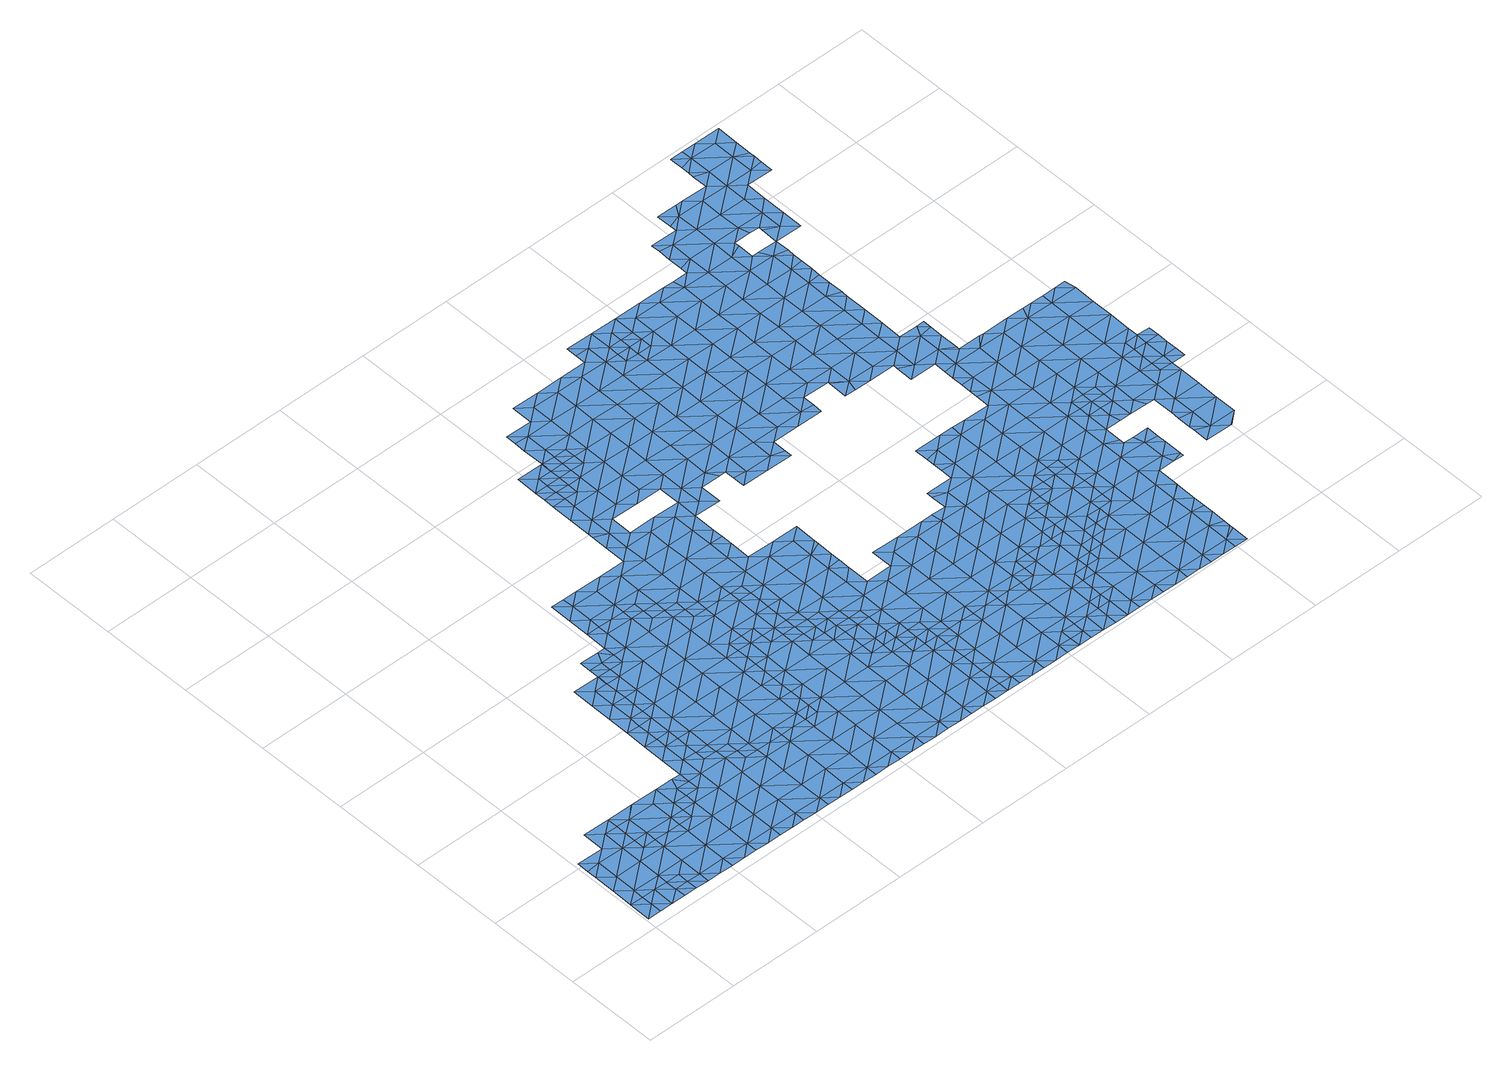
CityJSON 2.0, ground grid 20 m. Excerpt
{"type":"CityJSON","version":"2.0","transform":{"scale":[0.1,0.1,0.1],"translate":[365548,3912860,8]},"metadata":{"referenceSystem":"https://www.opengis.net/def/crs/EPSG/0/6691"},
"CityObjects":{
"waterbody1":{"type":"WaterBody","attributes":{"name":"9","class":"1140","function":"1","WaterBodyRiverFloodingRiskAttribute.description":"5","WaterBodyRiverFloodingRiskAttribute.rankOrg":"2","WaterBodyRiverFloodingRiskAttribute.adminType":"2","WaterBodyRiverFloodingRiskAttribute.scale":"L1"},"geometry":[{"type":"MultiSurface","lod":"1","boundaries":[[[0,1,2]],[[3,4,2]],[[5,4,6]],[[7,5,6]],[[7,6,8]],[[9,2,4]],[[4,3,6]],[[10,1,0]],[[1,3,2]],[[9,11,2]],[[11,0,2]],[[3,12,6]],[[12,8,6]]]}]},
"waterbody2":{"type":"WaterBody","attributes":{"name":"9","class":"1140","function":"1","WaterBodyRiverFloodingRiskAttribute.description":"5","WaterBodyRiverFloodingRiskAttribute.rankOrg":"2","WaterBodyRiverFloodingRiskAttribute.adminType":"2","WaterBodyRiverFloodingRiskAttribute.scale":"L1"},"geometry":[{"type":"MultiSurface","lod":"1","boundaries":[[[13,14,15]],[[15,14,16]],[[17,16,14]],[[15,18,13]],[[19,18,15]],[[20,18,19]],[[21,18,20]],[[22,21,20]],[[23,21,22]],[[24,23,22]],[[25,22,26]],[[26,20,27]],[[20,28,27]],[[29,28,20]],[[25,30,22]],[[24,22,30]],[[22,20,26]],[[13,18,21]],[[31,13,21]],[[32,21,23]],[[14,33,17]],[[16,17,34]],[[29,20,19]],[[35,33,14]],[[32,36,21]],[[21,36,31]],[[35,14,13]]]}]},
"waterbody3":{"type":"WaterBody","attributes":{"name":"9","class":"1140","function":"1","WaterBodyRiverFloodingRiskAttribute.description":"5","WaterBodyRiverFloodingRiskAttribute.rankOrg":"1","WaterBodyRiverFloodingRiskAttribute.adminType":"2","WaterBodyRiverFloodingRiskAttribute.scale":"L1"},"geometry":[{"type":"MultiSurface","lod":"1","boundaries":[[[37,38,39]],[[40,41,42]],[[43,44,45]],[[45,46,43]],[[38,47,46]],[[38,37,47]],[[48,42,41]],[[40,44,41]],[[47,37,49]],[[50,51,41]],[[41,43,50]],[[41,44,43]],[[52,50,43]],[[49,52,47]],[[43,47,52]],[[43,46,47]],[[41,51,48]]]}]},
"waterbody4":{"type":"WaterBody","attributes":{"name":"9","class":"1140","function":"1","WaterBodyRiverFloodingRiskAttribute.description":"5","WaterBodyRiverFloodingRiskAttribute.rankOrg":"1","WaterBodyRiverFloodingRiskAttribute.adminType":"2","WaterBodyRiverFloodingRiskAttribute.scale":"L1"},"geometry":[{"type":"MultiSurface","lod":"1","boundaries":[[[36,53,54]],[[32,23,55]],[[56,23,24]],[[30,57,58]],[[59,58,60]],[[59,60,3]],[[12,3,60]],[[59,3,1]],[[1,10,59]],[[61,56,62]],[[61,63,64]],[[65,66,63]],[[67,68,69]],[[67,69,70]],[[70,69,71]],[[71,10,0]],[[8,12,60]],[[10,62,59]],[[62,56,59]],[[56,58,59]],[[56,30,58]],[[24,30,56]],[[55,36,32]],[[55,53,36]],[[61,53,55]],[[61,64,53]],[[64,72,53]],[[64,73,72]],[[64,63,73]],[[73,63,74]],[[75,76,77]],[[66,74,63]],[[78,79,80]],[[81,80,79]],[[82,83,84]],[[85,84,83]],[[86,85,83]],[[87,80,85]],[[87,88,80]],[[88,87,89]],[[90,91,92]],[[93,92,91]],[[94,95,92]],[[79,92,95]],[[92,79,78]],[[80,81,84]],[[84,81,96]],[[96,81,97]],[[96,97,98]],[[98,97,99]],[[98,99,100]],[[101,102,103]],[[101,103,104]],[[74,66,105]],[[106,107,108]],[[107,109,108]],[[107,110,109]],[[111,112,113]],[[111,114,112]],[[115,116,117]],[[116,118,117]],[[116,119,118]],[[104,103,120]],[[121,122,120]],[[103,121,120]],[[121,103,123]],[[121,123,75]],[[75,123,76]],[[124,125,118]],[[125,126,118]],[[127,126,125]],[[128,126,127]],[[122,126,128]],[[129,126,122]],[[129,117,126]],[[130,117,129]],[[130,112,117]],[[109,112,130]],[[109,130,77]],[[130,75,77]],[[131,0,11]],[[0,131,71]],[[132,133,134]],[[135,136,137]],[[134,137,138]],[[139,138,140]],[[141,142,143]],[[144,145,143]],[[131,70,71]],[[63,68,65]],[[68,63,69]],[[61,69,63]],[[71,69,61]],[[62,71,61]],[[71,62,10]],[[146,147,148]],[[149,150,97]],[[151,152,153]],[[153,154,155]],[[154,156,82]],[[157,148,147]],[[82,156,158]],[[83,159,160]],[[83,161,86]],[[93,162,92]],[[94,92,162]],[[95,163,79]],[[164,165,166]],[[167,168,169]],[[170,167,169]],[[170,76,167]],[[72,170,169]],[[169,171,72]],[[166,165,172]],[[17,33,172]],[[35,13,54]],[[54,13,31]],[[31,36,54]],[[90,92,78]],[[88,78,80]],[[79,173,81]],[[80,84,85]],[[82,84,96]],[[81,149,97]],[[96,98,174]],[[150,99,97]],[[100,104,98]],[[98,104,120]],[[123,103,102]],[[129,121,75]],[[76,123,167]],[[77,76,170]],[[175,77,170]],[[170,73,175]],[[175,109,77]],[[130,129,75]],[[129,122,121]],[[122,128,120]],[[128,127,176]],[[140,127,125]],[[177,125,124]],[[119,124,118]],[[126,117,118]],[[114,115,117]],[[114,117,112]],[[113,112,109]],[[110,113,109]],[[109,175,108]],[[175,74,108]],[[74,178,108]],[[178,106,108]],[[105,178,74]],[[73,74,175]],[[72,73,170]],[[53,72,171]],[[55,56,61]],[[55,23,56]],[[83,82,159]],[[158,159,82]],[[157,156,148]],[[154,148,156]],[[153,148,154]],[[152,148,153]],[[152,146,148]],[[179,180,151]],[[180,152,151]],[[181,179,151]],[[181,151,145]],[[151,143,145]],[[151,141,143]],[[151,153,141]],[[153,182,141]],[[153,155,182]],[[155,128,182]],[[155,183,128]],[[155,174,183]],[[155,154,174]],[[174,154,82]],[[174,82,96]],[[174,98,183]],[[98,120,183]],[[120,128,183]],[[128,176,182]],[[182,176,141]],[[141,176,142]],[[142,176,140]],[[176,127,140]],[[138,142,140]],[[137,142,138]],[[143,142,137]],[[136,143,137]],[[143,136,144]],[[184,185,134]],[[185,137,134]],[[135,137,185]],[[133,184,134]],[[186,187,138]],[[134,138,187]],[[139,186,138]],[[140,188,189]],[[140,125,188]],[[177,188,125]],[[189,139,140]],[[134,187,132]],[[190,28,191]],[[27,28,190]],[[25,26,57]],[[57,26,190]],[[190,192,57]],[[57,192,193]],[[192,194,193]],[[195,193,194]],[[193,195,196]],[[193,196,197]],[[198,197,196]],[[198,60,197]],[[8,60,198]],[[58,197,60]],[[57,197,58]],[[57,193,197]],[[30,25,57]],[[26,27,190]],[[191,192,190]],[[54,33,35]],[[54,171,33]],[[53,171,54]],[[33,171,172]],[[171,166,172]],[[169,166,171]],[[168,166,169]],[[199,166,168]],[[199,164,166]],[[199,200,164]],[[167,201,202]],[[167,123,201]],[[203,201,123]],[[123,102,203]],[[202,168,167]],[[163,173,79]],[[204,149,81]],[[204,81,173]],[[205,206,207]],[[206,208,207]],[[208,206,209]],[[210,209,206]],[[17,172,34]],[[34,172,208]],[[165,208,172]],[[165,211,208]],[[212,210,206]],[[213,212,206]],[[209,34,208]],[[211,207,208]],[[205,213,206]],[[160,161,83]]]}]},
"waterbody5":{"type":"WaterBody","attributes":{"name":"9","class":"1140","function":"1","WaterBodyRiverFloodingRiskAttribute.description":"5","WaterBodyRiverFloodingRiskAttribute.rankOrg":"1","WaterBodyRiverFloodingRiskAttribute.adminType":"2","WaterBodyRiverFloodingRiskAttribute.scale":"L1"},"geometry":[{"type":"MultiSurface","lod":"1","boundaries":[[[39,214,215]],[[214,216,217]],[[216,218,217]],[[219,220,218]],[[217,220,221]],[[221,215,217]],[[214,217,215]],[[218,220,217]]]}]},
"waterbody6":{"type":"WaterBody","attributes":{"name":"9","class":"1140","function":"1","WaterBodyRiverFloodingRiskAttribute.description":"5","WaterBodyRiverFloodingRiskAttribute.rankOrg":"1","WaterBodyRiverFloodingRiskAttribute.adminType":"2","WaterBodyRiverFloodingRiskAttribute.scale":"L1"},"geometry":[{"type":"MultiSurface","lod":"1","boundaries":[[[222,223,224]],[[225,222,224]],[[226,227,223]],[[222,226,223]],[[225,228,222]],[[229,227,226]],[[228,230,222]],[[222,230,226]],[[229,226,231]],[[232,230,228]],[[231,226,233]],[[226,230,233]],[[232,234,230]],[[233,235,231]],[[236,237,238]],[[238,239,234]],[[230,240,233]],[[238,237,239]],[[230,234,241]],[[234,239,241]],[[237,242,239]],[[230,241,240]],[[235,233,240]],[[243,244,245]],[[239,246,241]],[[245,247,242]],[[248,235,240]],[[245,244,247]],[[239,242,246]],[[241,249,240]],[[242,247,246]],[[244,250,247]],[[241,246,249]],[[249,251,240]],[[240,251,248]],[[247,250,252]],[[251,253,248]],[[246,247,254]],[[255,248,253]],[[250,256,252]],[[254,247,252]],[[257,89,258]],[[249,246,259]],[[260,261,262]],[[263,257,264]],[[260,255,261]],[[256,265,252]],[[255,253,261]],[[257,258,264]],[[259,246,254]],[[266,267,262]],[[268,263,264]],[[269,263,268]],[[251,249,270]],[[266,262,261]],[[271,269,268]],[[258,272,264]],[[270,249,259]],[[261,253,273]],[[266,274,267]],[[275,252,265]],[[276,271,277]],[[253,251,278]],[[279,280,161]],[[271,268,277]],[[265,276,277]],[[273,281,261]],[[282,267,274]],[[254,252,275]],[[272,283,264]],[[278,251,270]],[[284,268,264]],[[285,272,280]],[[266,261,281]],[[273,253,278]],[[275,265,277]],[[286,282,274]],[[280,279,285]],[[259,254,287]],[[285,283,272]],[[268,284,277]],[[287,254,275]],[[288,270,259]],[[266,289,274]],[[274,290,286]],[[279,291,285]],[[264,283,284]],[[292,259,287]],[[266,281,293]],[[294,295,296]],[[297,278,270]],[[294,147,295]],[[289,290,274]],[[298,287,275]],[[295,147,299]],[[273,278,300]],[[301,302,277]],[[288,259,292]],[[285,303,283]],[[301,277,284]],[[304,305,291]],[[266,293,289]],[[304,296,305]],[[275,277,302]],[[281,306,293]],[[296,295,305]],[[299,307,295]],[[285,291,303]],[[297,270,288]],[[308,287,298]],[[292,287,308]],[[298,275,302]],[[303,309,283]],[[283,310,284]],[[289,311,290]],[[300,278,297]],[[311,312,313]],[[314,315,179]],[[291,305,303]],[[313,290,311]],[[307,316,295]],[[292,317,288]],[[318,292,308]],[[319,307,315]],[[317,292,318]],[[302,320,298]],[[321,312,311]],[[305,295,316]],[[315,314,319]],[[310,283,309]],[[288,322,297]],[[319,316,307]],[[323,303,305]],[[293,306,324]],[[316,325,305]],[[301,284,326]],[[288,317,322]],[[327,328,329]],[[289,293,330]],[[300,297,331]],[[314,332,319]],[[325,323,305]],[[322,331,297]],[[302,301,326]],[[309,303,333]],[[330,293,324]],[[284,310,326]],[[327,334,328]],[[321,311,335]],[[336,310,309]],[[311,289,337]],[[338,339,340]],[[338,329,339]],[[324,306,341]],[[329,328,339]],[[337,289,330]],[[333,303,323]],[[342,319,332]],[[334,343,328]],[[309,333,336]],[[320,302,344]],[[302,326,344]],[[336,345,310]],[[335,311,337]],[[346,325,316]],[[310,347,326]],[[345,347,310]],[[331,322,348]],[[349,348,322]],[[350,341,331]],[[316,319,346]],[[351,340,339]],[[343,352,328]],[[324,353,330]],[[342,332,354]],[[353,324,341]],[[350,331,348]],[[355,356,343]],[[326,357,344]],[[356,335,337]],[[355,335,356]],[[358,333,323]],[[359,357,326]],[[360,320,344]],[[359,326,347]],[[319,342,346]],[[339,328,352]],[[325,361,323]],[[356,352,343]],[[353,362,330]],[[363,351,339]],[[330,364,337]],[[357,360,344]],[[353,341,350]],[[354,365,342]],[[325,346,366]],[[350,348,367]],[[348,349,367]],[[363,339,352]],[[337,368,356]],[[369,346,342]],[[323,361,358]],[[325,366,361]],[[364,330,362]],[[364,368,337]],[[369,342,365]],[[350,370,353]],[[351,371,372]],[[373,374,375]],[[374,376,377]],[[346,378,366]],[[379,369,365]],[[370,362,353]],[[351,363,371]],[[350,367,380]],[[377,375,374]],[[381,363,352]],[[382,358,383]],[[384,380,367]],[[358,361,383]],[[352,356,385]],[[378,346,369]],[[386,376,374]],[[350,380,370]],[[356,368,385]],[[373,387,374]],[[370,388,362]],[[362,389,364]],[[379,390,369]],[[363,391,371]],[[392,382,383]],[[372,371,393]],[[394,383,361]],[[388,389,362]],[[381,352,385]],[[374,395,386]],[[381,391,363]],[[366,378,396]],[[384,397,380]],[[361,366,398]],[[387,395,374]],[[364,399,368]],[[390,400,369]],[[366,396,398]],[[401,402,403]],[[389,399,364]],[[397,404,380]],[[399,385,368]],[[394,392,383]],[[369,405,378]],[[402,401,397]],[[393,371,391]],[[400,405,369]],[[394,361,398]],[[406,401,403]],[[387,407,395]],[[408,400,390]],[[370,409,388]],[[385,410,381]],[[387,411,407]],[[370,380,409]],[[399,410,385]],[[397,401,404]],[[412,398,396]],[[409,380,404]],[[413,395,407]],[[414,389,388]],[[396,378,415]],[[416,393,391]],[[417,391,381]],[[411,418,407]],[[409,414,388]],[[408,419,400]],[[378,405,415]],[[420,404,401]],[[421,394,398]],[[406,420,401]],[[419,422,400]],[[418,423,407]],[[392,394,424]],[[422,425,400]],[[414,426,389]],[[389,427,399]],[[413,407,423]],[[381,410,428]],[[405,400,425]],[[396,415,412]],[[426,427,389]],[[427,410,399]],[[381,428,417]],[[404,429,409]],[[416,391,417]],[[430,423,418]],[[421,398,412]],[[394,421,424]],[[431,420,406]],[[432,428,410]],[[405,433,415]],[[434,404,420]],[[430,418,435]],[[409,436,414]],[[427,432,410]],[[437,433,405]],[[430,438,423]],[[405,425,437]],[[417,439,416]],[[429,404,434]],[[429,436,409]],[[436,426,414]],[[440,423,438]],[[415,441,412]],[[424,421,442]],[[443,440,438]],[[435,444,430]],[[425,445,437]],[[432,446,428]],[[433,441,415]],[[420,447,434]],[[448,420,431]],[[449,450,451]],[[452,443,438]],[[451,443,452]],[[420,448,447]],[[436,453,426]],[[426,454,427]],[[445,455,437]],[[417,428,456]],[[441,457,412]],[[442,421,458]],[[449,451,452]],[[459,429,434]],[[430,460,438]],[[453,454,426]],[[447,459,434]],[[454,432,427]],[[417,456,439]],[[421,412,457]],[[428,446,456]],[[460,452,438]],[[430,444,461]],[[458,421,457]],[[462,446,432]],[[437,463,433]],[[452,464,449]],[[465,436,429]],[[444,466,461]],[[460,430,461]],[[454,462,432]],[[467,463,437]],[[437,455,467]],[[468,469,458]],[[470,439,471]],[[472,464,452]],[[446,473,456]],[[439,456,471]],[[474,470,471]],[[475,429,459]],[[436,465,453]],[[469,468,476]],[[466,477,461]],[[467,455,478]],[[458,457,468]],[[462,479,446]],[[472,452,460]],[[480,471,456]],[[459,447,481]],[[465,429,475]],[[482,480,456]],[[446,479,473]],[[441,433,483]],[[484,474,471]],[[456,473,482]],[[465,485,453]],[[477,486,461]],[[483,433,463]],[[478,487,467]],[[472,488,464]],[[480,484,471]],[[489,475,459]],[[490,487,478]],[[485,491,453]],[[492,464,488]],[[492,493,494]],[[457,441,495]],[[457,496,468]],[[476,468,497]],[[489,459,481]],[[460,461,486]],[[487,498,467]],[[467,498,463]],[[454,453,491]],[[499,473,479]],[[495,441,483]],[[495,496,457]],[[500,472,460]],[[493,492,488]],[[486,501,460]],[[491,502,454]],[[502,479,462]],[[503,465,475]],[[498,504,463]],[[477,505,486]],[[501,500,460]],[[504,506,463]],[[507,508,480]],[[480,508,484]],[[462,454,502]],[[479,509,499]],[[483,463,506]],[[472,510,488]],[[497,468,496]],[[488,511,493]],[[512,475,489]],[[505,513,486]],[[502,514,479]],[[489,481,515]],[[497,516,517]],[[503,475,512]],[[496,516,497]],[[479,514,509]],[[507,518,508]],[[519,484,508]],[[517,516,520]],[[485,465,521]],[[488,510,511]],[[522,512,489]],[[495,483,523]],[[524,496,495]],[[472,500,510]],[[483,506,523]],[[525,489,515]],[[518,519,508]],[[526,486,513]],[[521,465,503]],[[491,485,521]],[[527,528,529]],[[527,520,528]],[[528,520,516]],[[489,525,522]],[[530,518,531]],[[523,506,532]],[[521,533,491]],[[501,534,500]],[[531,509,530]],[[501,486,534]],[[535,516,496]],[[509,514,530]],[[533,536,491]],[[536,514,502]],[[495,523,524]],[[537,511,538]],[[537,539,540]],[[526,513,541]],[[530,542,518]],[[511,510,538]],[[543,512,522]],[[534,486,526]],[[518,542,519]],[[502,491,536]],[[532,544,523]],[[539,537,538]],[[545,496,524]],[[503,512,543]],[[534,546,500]],[[547,528,516]],[[500,548,510]],[[544,549,523]],[[529,528,550]],[[541,551,526]],[[549,552,523]],[[536,553,514]],[[535,496,545]],[[535,547,516]],[[510,548,538]],[[554,543,522]],[[524,523,552]],[[555,519,542]],[[556,503,543]],[[530,557,542]],[[521,503,558]],[[551,559,526]],[[530,514,557]],[[539,538,560]],[[500,546,548]],[[561,545,524]],[[558,503,556]],[[533,521,558]],[[550,528,547]],[[514,553,557]],[[557,562,542]],[[524,552,563]],[[564,559,551]],[[560,538,565]],[[566,556,543]],[[534,526,567]],[[568,535,545]],[[534,569,546]],[[538,548,565]],[[554,566,543]],[[542,562,555]],[[570,550,547]],[[536,571,553]],[[567,526,559]],[[533,558,572]],[[573,574,554]],[[536,533,571]],[[573,575,574]],[[552,576,563]],[[575,577,574]],[[524,563,561]],[[578,579,580]],[[581,547,535]],[[571,533,572]],[[578,560,565]],[[580,560,578]],[[566,554,574]],[[576,582,563]],[[568,545,561]],[[534,567,569]],[[568,581,535]],[[583,565,548]],[[559,564,584]],[[577,585,574]],[[578,586,579]],[[570,547,587]],[[548,546,588]],[[584,589,559]],[[590,556,566]],[[591,579,586]],[[559,592,567]],[[558,556,593]],[[594,591,586]],[[553,571,595]],[[557,553,596]],[[546,569,588]],[[555,562,597]],[[598,561,563]],[[572,558,593]],[[559,589,592]],[[585,599,574]],[[565,600,578]],[[596,553,595]],[[562,557,596]],[[587,547,581]],[[601,563,582]],[[602,566,574]],[[556,590,593]],[[603,594,586]],[[604,594,603]],[[567,592,605]],[[593,606,572]],[[582,604,603]],[[607,597,562]],[[583,548,588]],[[583,600,565]],[[569,567,608]],[[599,602,574]],[[567,605,608]],[[561,598,568]],[[609,595,571]],[[601,582,603]],[[607,562,596]],[[569,610,588]],[[581,611,587]],[[612,569,608]],[[571,572,609]],[[600,613,578]],[[598,563,601]],[[614,599,585]],[[615,603,586]],[[590,566,602]],[[569,612,610]],[[616,581,568]],[[609,572,606]],[[586,578,613]],[[607,617,597]],[[598,618,568]],[[610,619,588]],[[588,620,583]],[[613,615,586]],[[616,611,581]],[[588,619,620]],[[621,590,602]],[[620,622,583]],[[583,622,600]],[[593,590,623]],[[595,609,624]],[[596,595,625]],[[616,568,618]],[[626,602,599]],[[623,590,621]],[[606,593,623]],[[614,626,599]],[[607,596,625]],[[601,603,627]],[[617,607,628]],[[601,629,598]],[[595,624,625]],[[630,631,614]],[[632,628,607]],[[630,633,631]],[[627,629,601]],[[622,634,600]],[[600,634,613]],[[603,615,627]],[[616,635,611]],[[636,615,613]],[[609,637,624]],[[638,635,639]],[[633,640,631]],[[632,607,625]],[[638,611,635]],[[626,614,631]],[[606,623,641]],[[609,606,637]],[[618,598,629]],[[639,642,643]],[[621,602,644]],[[637,606,641]],[[635,642,639]],[[645,634,622]],[[634,646,613]],[[647,648,628]],[[644,602,626]],[[629,649,618]],[[650,627,615]],[[643,642,651]],[[652,625,624]],[[653,650,615]],[[653,615,636]],[[648,647,654]],[[616,618,649]],[[651,655,656]],[[623,621,657]],[[636,613,646]],[[640,658,631]],[[616,659,635]],[[628,632,647]],[[657,621,644]],[[649,659,616]],[[656,655,640]],[[654,660,661]],[[631,662,626]],[[663,644,626]],[[627,664,629]],[[624,637,665]],[[651,642,655]],[[666,634,645]],[[664,627,650]],[[658,662,631]],[[641,623,667]],[[636,646,668]],[[654,647,660]],[[652,624,665]],[[669,661,660]],[[655,658,640]],[[632,625,652]],[[670,646,634]],[[659,671,635]],[[662,663,626]],[[672,637,641]],[[635,673,642]],[[664,674,629]],[[675,649,629]],[[676,647,632]],[[666,645,677]],[[623,657,667]],[[663,678,644]],[[670,634,666]],[[650,679,664]],[[642,673,655]],[[676,660,647]],[[657,644,678]],[[629,674,675]],[[680,669,660]],[[681,641,667]],[[682,665,637]],[[683,632,652]],[[684,685,646]],[[684,646,670]],[[686,667,657]],[[668,646,685]],[[678,686,657]],[[650,687,679]],[[688,659,649]],[[672,641,681]],[[635,671,673]],[[658,655,689]],[[676,632,683]],[[690,664,679]],[[691,662,658]],[[692,680,660]],[[693,663,662]],[[665,694,652]],[[695,681,667]],[[696,691,658]],[[687,697,679]],[[658,689,696]],[[649,675,698]],[[652,699,683]],[[700,671,659]],[[682,637,672]],[[682,694,665]],[[695,667,686]],[[689,655,701]],[[679,702,690]],[[655,673,701]],[[692,660,676]],[[675,703,698]],[[688,649,698]],[[662,704,693]],[[699,705,683]],[[681,706,672]],[[704,662,691]],[[707,681,695]],[[683,708,676]],[[679,697,702]],[[652,694,699]],[[680,709,710]],[[706,681,707]],[[692,709,680]],[[709,711,710]],[[712,693,704]],[[713,689,701]],[[683,705,708]],[[703,714,698]],[[700,659,688]],[[715,702,697]],[[694,716,699]],[[717,672,706]],[[718,715,697]],[[673,671,719]],[[682,672,720]],[[672,717,720]],[[709,721,711]],[[722,723,724]],[[725,676,708]],[[726,713,701]],[[720,727,682]],[[715,728,702]],[[727,729,682]],[[682,729,694]],[[730,688,698]],[[671,700,719]],[[728,714,731]],[[723,722,732]],[[692,676,725]],[[733,698,714]],[[731,702,728]],[[701,673,734]],[[735,736,732]],[[722,735,732]],[[716,694,737]],[[735,738,736]],[[739,694,729]],[[724,740,722]],[[673,719,734]],[[715,718,741]],[[726,701,734]],[[725,708,742]],[[733,714,728]],[[694,739,737]],[[721,709,743]],[[692,725,744]],[[709,692,745]],[[730,698,733]],[[700,688,730]],[[741,746,715]],[[747,719,700]],[[735,748,738]],[[715,746,728]],[[745,692,744]],[[741,738,748]],[[743,709,745]],[[725,742,749]],[[750,735,722]],[[747,700,730]],[[751,722,740]],[[752,734,719]],[[746,753,728]],[[728,754,733]],[[746,741,748]],[[749,755,725]],[[756,751,740]],[[726,734,757]],[[753,754,728]],[[758,759,749]],[[760,752,719]],[[758,737,759]],[[735,750,748]],[[744,725,755]],[[752,757,734]],[[719,747,760]],[[759,755,749]],[[750,722,751]],[[737,761,759]],[[755,762,744]],[[744,763,745]],[[730,733,754]],[[743,745,764]],[[748,765,746]],[[754,766,730]],[[746,767,753]],[[768,765,748]],[[747,730,766]],[[769,755,759]],[[770,760,747]],[[748,750,768]],[[752,771,757]],[[763,744,762]],[[766,772,747]],[[759,761,769]],[[773,774,753]],[[764,745,763]],[[746,765,767]],[[773,753,767]],[[772,770,747]],[[770,752,760]],[[769,775,755]],[[754,753,774]],[[755,775,762]],[[774,776,754]],[[764,777,778]],[[779,771,752]],[[776,780,754]],[[778,777,781]],[[782,763,762]],[[766,754,780]],[[764,763,777]],[[783,767,765]],[[784,785,781]],[[762,775,782]],[[752,786,779]],[[784,781,777]],[[786,752,770]],[[787,785,784]],[[766,788,772]],[[789,763,782]],[[763,790,777]],[[791,787,784]],[[788,770,772]],[[766,780,792]],[[786,793,779]],[[794,792,780]],[[777,790,784]],[[788,766,792]],[[795,786,770]],[[790,763,789]],[[791,784,796]],[[782,797,789]],[[793,786,798]],[[795,770,788]],[[799,784,790]],[[796,784,799]],[[786,800,798]],[[789,801,790]],[[802,789,797]],[[786,795,800]],[[801,789,802]],[[790,803,799]],[[804,790,801]],[[805,798,800]],[[806,796,799]],[[803,790,804]],[[803,806,799]]]}]},
"waterbody7":{"type":"WaterBody","attributes":{"name":"9","class":"1140","function":"1","WaterBodyRiverFloodingRiskAttribute.description":"5","WaterBodyRiverFloodingRiskAttribute.rankOrg":"2","WaterBodyRiverFloodingRiskAttribute.adminType":"2","WaterBodyRiverFloodingRiskAttribute.scale":"L1"},"geometry":[{"type":"MultiSurface","lod":"1","boundaries":[[[807,808,809]],[[808,162,809]],[[810,173,811]],[[810,811,812]],[[810,812,813]],[[814,815,816]],[[94,162,808]],[[93,91,817]],[[817,91,818]],[[91,819,818]],[[91,90,819]],[[90,78,819]],[[819,78,88]],[[819,88,89]],[[820,817,821]],[[822,228,823]],[[257,263,819]],[[269,271,818]],[[821,818,271]],[[821,271,276]],[[256,276,265]],[[256,250,821]],[[809,817,820]],[[824,825,826]],[[827,825,824]],[[827,824,822]],[[823,827,822]],[[219,827,823]],[[827,219,218]],[[823,224,219]],[[823,228,225]],[[214,39,828]],[[39,38,828]],[[164,200,829]],[[830,831,832]],[[200,833,829]],[[834,833,200]],[[204,173,810]],[[204,810,149]],[[810,813,149]],[[150,149,813]],[[99,150,813]],[[812,835,833]],[[812,836,835]],[[835,837,833]],[[838,837,835]],[[213,837,838]],[[837,213,205]],[[164,211,165]],[[207,211,829]],[[837,207,829]],[[212,213,839]],[[839,213,42]],[[48,839,42]],[[48,51,839]],[[51,210,839]],[[210,212,839]],[[205,207,837]],[[814,834,815]],[[201,815,834]],[[201,203,815]],[[203,102,815]],[[202,201,834]],[[199,202,834]],[[833,837,829]],[[211,164,829]],[[199,834,200]],[[202,199,168]],[[830,838,831]],[[840,838,830]],[[832,831,836]],[[814,833,834]],[[40,42,840]],[[45,44,841]],[[44,840,841]],[[841,840,842]],[[841,842,843]],[[843,842,825]],[[842,807,825]],[[842,830,807]],[[825,807,844]],[[844,807,809]],[[811,832,836]],[[832,811,808]],[[808,811,95]],[[163,95,811]],[[100,99,816]],[[844,820,243]],[[833,814,812]],[[812,814,813]],[[813,814,816]],[[840,42,838]],[[238,234,232]],[[245,242,237]],[[244,820,250]],[[101,100,816]],[[102,101,816]],[[269,818,263]],[[276,256,821]],[[245,237,826]],[[237,236,826]],[[824,826,236]],[[46,828,38]],[[828,46,841]],[[828,216,214]],[[843,216,828]],[[843,827,216]],[[216,827,218]],[[225,224,823]],[[824,236,822]],[[822,236,238]],[[238,232,822]],[[232,228,822]],[[244,243,820]],[[844,243,826]],[[243,245,826]],[[257,819,89]],[[818,819,263]],[[821,817,818]],[[162,93,817]],[[162,817,809]],[[844,809,820]],[[826,825,844]],[[843,825,827]],[[841,843,828]],[[45,841,46]],[[40,840,44]],[[42,213,838]],[[840,830,842]],[[838,835,831]],[[807,830,832]],[[831,835,836]],[[836,812,811]],[[807,832,808]],[[95,94,808]],[[163,811,173]],[[99,813,816]],[[102,816,815]],[[100,101,104]],[[820,821,250]]]}]},
"waterbody8":{"type":"WaterBody","attributes":{"name":"9","class":"1140","function":"1","WaterBodyRiverFloodingRiskAttribute.description":"5","WaterBodyRiverFloodingRiskAttribute.rankOrg":"2","WaterBodyRiverFloodingRiskAttribute.adminType":"2","WaterBodyRiverFloodingRiskAttribute.scale":"L1"},"geometry":[{"type":"MultiSurface","lod":"1","boundaries":[[[258,89,845]],[[280,258,845]],[[87,845,89]],[[280,86,161]],[[280,272,258]],[[280,845,86]],[[87,85,845]],[[845,85,86]]]}]},
"waterbody9":{"type":"WaterBody","attributes":{"name":"9","class":"1140","function":"1","WaterBodyRiverFloodingRiskAttribute.description":"5","WaterBodyRiverFloodingRiskAttribute.rankOrg":"2","WaterBodyRiverFloodingRiskAttribute.adminType":"2","WaterBodyRiverFloodingRiskAttribute.scale":"L1"},"geometry":[{"type":"MultiSurface","lod":"1","boundaries":[[[159,846,847]],[[846,296,847]],[[279,161,847]],[[160,847,161]],[[158,156,846]],[[294,157,147]],[[156,157,846]],[[159,158,846]],[[846,157,294]],[[294,296,846]],[[847,296,304]],[[304,291,279]],[[304,279,847]],[[847,160,159]]]}]},
"waterbody10":{"type":"WaterBody","attributes":{"name":"9","class":"1140","function":"1","WaterBodyRiverFloodingRiskAttribute.description":"5","WaterBodyRiverFloodingRiskAttribute.rankOrg":"2","WaterBodyRiverFloodingRiskAttribute.adminType":"2","WaterBodyRiverFloodingRiskAttribute.scale":"L1"},"geometry":[{"type":"MultiSurface","lod":"1","boundaries":[[[290,313,848]],[[282,286,849]],[[849,286,848]],[[286,290,848]],[[313,850,848]],[[312,850,313]],[[850,851,848]],[[851,849,848]]]}]},
"waterbody11":{"type":"WaterBody","attributes":{"name":"9","class":"1140","function":"1","WaterBodyRiverFloodingRiskAttribute.description":"5","WaterBodyRiverFloodingRiskAttribute.rankOrg":"2","WaterBodyRiverFloodingRiskAttribute.adminType":"2","WaterBodyRiverFloodingRiskAttribute.scale":"L1"},"geometry":[{"type":"MultiSurface","lod":"1","boundaries":[[[180,315,852]],[[315,180,179]],[[146,152,852]],[[146,852,147]],[[180,852,152]],[[299,852,315]],[[299,147,852]],[[307,299,315]]]}]},
"waterbody12":{"type":"WaterBody","attributes":{"name":"9","class":"1140","function":"1","WaterBodyRiverFloodingRiskAttribute.description":"5","WaterBodyRiverFloodingRiskAttribute.rankOrg":"1","WaterBodyRiverFloodingRiskAttribute.adminType":"2","WaterBodyRiverFloodingRiskAttribute.scale":"L1"},"geometry":[{"type":"MultiSurface","lod":"1","boundaries":[[[853,854,855]],[[851,850,854]],[[853,855,327]],[[850,312,854]],[[855,854,312]],[[856,851,854]],[[856,854,853]]]}]},
"waterbody13":{"type":"WaterBody","attributes":{"name":"9","class":"1140","function":"1","WaterBodyRiverFloodingRiskAttribute.description":"5","WaterBodyRiverFloodingRiskAttribute.rankOrg":"2","WaterBodyRiverFloodingRiskAttribute.adminType":"2","WaterBodyRiverFloodingRiskAttribute.scale":"L1"},"geometry":[{"type":"MultiSurface","lod":"1","boundaries":[[[855,857,327]],[[312,321,855]],[[321,335,857]],[[857,335,355]],[[355,334,857]],[[355,343,334]],[[334,327,857]],[[857,855,321]]]}]},
"waterbody14":{"type":"WaterBody","attributes":{"name":"9","class":"1140","function":"1","WaterBodyRiverFloodingRiskAttribute.description":"5","WaterBodyRiverFloodingRiskAttribute.rankOrg":"2","WaterBodyRiverFloodingRiskAttribute.adminType":"2","WaterBodyRiverFloodingRiskAttribute.scale":"L1"},"geometry":[{"type":"MultiSurface","lod":"1","boundaries":[[[419,408,858]],[[445,425,859]],[[425,422,859]],[[422,419,859]],[[408,390,858]],[[314,179,860]],[[181,860,179]],[[181,145,860]],[[145,144,861]],[[861,862,863]],[[135,185,862]],[[864,865,866]],[[867,863,868]],[[868,869,870]],[[863,862,865]],[[865,862,866]],[[866,862,871]],[[862,185,871]],[[871,185,184]],[[862,136,135]],[[136,862,861]],[[144,136,861]],[[858,390,867]],[[867,390,379]],[[354,332,872]],[[332,860,872]],[[332,314,860]],[[873,858,870]],[[873,874,858]],[[874,419,858]],[[184,133,871]],[[866,871,875]],[[544,532,876]],[[866,875,877]],[[869,878,873]],[[873,878,443]],[[450,874,873]],[[877,879,866]],[[866,879,880]],[[377,376,880]],[[881,874,450]],[[492,494,881]],[[493,511,537]],[[539,560,882]],[[870,858,867]],[[379,365,867]],[[365,354,872]],[[867,365,872]],[[867,872,863]],[[872,861,863]],[[860,145,861]],[[872,860,861]],[[580,579,882]],[[591,594,883]],[[882,560,580]],[[552,549,884]],[[576,552,884]],[[582,576,604]],[[604,576,884]],[[604,884,594]],[[884,883,594]],[[883,884,544]],[[549,544,884]],[[864,868,865]],[[532,506,876]],[[579,591,883]],[[579,883,882]],[[487,490,885]],[[886,885,490]],[[881,494,887]],[[494,490,887]],[[886,490,494]],[[494,493,886]],[[493,537,886]],[[537,540,886]],[[887,490,478]],[[506,504,876]],[[487,885,498]],[[883,544,876]],[[886,540,885]],[[539,882,540]],[[540,882,885]],[[885,882,883]],[[885,883,876]],[[885,876,498]],[[504,498,876]],[[478,455,887]],[[455,859,887]],[[445,859,455]],[[887,874,881]],[[888,871,133]],[[888,875,871]],[[879,889,880]],[[889,375,880]],[[863,865,868]],[[868,864,869]],[[869,864,376]],[[880,864,866]],[[386,869,376]],[[386,395,869]],[[395,878,869]],[[376,864,880]],[[395,413,878]],[[423,440,413]],[[413,440,878]],[[440,443,878]],[[451,873,443]],[[451,450,873]],[[450,449,881]],[[449,492,881]],[[464,492,449]],[[375,377,880]],[[870,867,868]],[[869,873,870]],[[887,859,874]],[[874,859,419]]]}]},
"waterbody15":{"type":"WaterBody","attributes":{"name":"9","class":"1140","function":"1","WaterBodyRiverFloodingRiskAttribute.description":"5","WaterBodyRiverFloodingRiskAttribute.rankOrg":"2","WaterBodyRiverFloodingRiskAttribute.adminType":"2","WaterBodyRiverFloodingRiskAttribute.scale":"L1"},"geometry":[{"type":"MultiSurface","lod":"1","boundaries":[[[499,509,531]],[[507,480,890]],[[890,480,482]],[[482,473,890]],[[531,507,890]],[[518,507,531]],[[499,531,890]],[[473,499,890]]]}]},
"waterbody16":{"type":"WaterBody","attributes":{"name":"9","class":"1140","function":"1","WaterBodyRiverFloodingRiskAttribute.description":"5","WaterBodyRiverFloodingRiskAttribute.rankOrg":"2","WaterBodyRiverFloodingRiskAttribute.adminType":"2","WaterBodyRiverFloodingRiskAttribute.scale":"L1"},"geometry":[{"type":"MultiSurface","lod":"1","boundaries":[[[714,703,731]],[[703,891,731]],[[690,702,891]],[[702,731,891]],[[674,664,891]],[[891,675,674]],[[703,675,891]],[[664,690,891]]]}]},
"waterbody17":{"type":"WaterBody","attributes":{"name":"9","class":"1140","function":"1","WaterBodyRiverFloodingRiskAttribute.description":"5","WaterBodyRiverFloodingRiskAttribute.rankOrg":"2","WaterBodyRiverFloodingRiskAttribute.adminType":"2","WaterBodyRiverFloodingRiskAttribute.scale":"L1"},"geometry":[{"type":"MultiSurface","lod":"1","boundaries":[[[892,893,894]],[[794,780,776]],[[773,783,893]],[[783,895,893]],[[896,893,895]],[[896,894,893]],[[897,794,892]],[[794,897,898]],[[894,897,892]],[[893,892,774]],[[767,783,773]],[[794,776,892]],[[774,773,893]],[[776,774,892]]]}]}
},
"vertices":[
[120,47,9],[92,70,9],[92,47,9],[64,71,9],[63,25,9],[35,25,9],[35,48,9],[6,25,9],[7,72,9],[92,24,9],[121,70,9],[120,24,9],[35,71,9],
[236,207,9],[265,230,9],[237,253,9],[274,253,9],[293,229,9],[208,230,9],[180,254,9],[151,231,9],[208,184,9],[151,185,9],[179,161,9],[150,162,9],[122,185,9],[123,209,9],[123,232,9],[123,255,9],[177,254,9],[122,162,9],[236,184,9],[207,161,9],[293,206,9],[294,252,9],[265,206,9],[236,161,9],
[354,529,9],[354,506,9],[355,529,9],[353,413,9],[325,414,9],[353,390,9],[325,460,9],[353,436,9],[354,459,9],[354,482,9],[326,506,9],[324,390,9],[298,530,9],[297,437,9],[296,391,9],[297,483,9],
[264,137,9],[264,183,9],[207,138,9],[150,139,9],[94,186,9],[93,140,9],[93,93,9],[36,94,9],[206,92,9],[149,93,9],[262,45,9],[263,91,9],[262,22,9],[290,21,9],[205,22,9],[234,22,9],[205,46,9],[177,23,9],[149,46,9],[320,136,9],[320,90,9],[319,44,9],[491,134,9],[434,135,9],[433,88,9],[637,386,9],[608,363,9],[665,362,9],[607,317,9],[720,269,9],[721,315,9],[664,316,9],[693,339,9],[721,338,9],[693,362,9],[665,385,9],[693,385,9],[637,409,9],[637,432,9],[609,409,9],[609,432,9],[580,410,9],[580,387,9],[663,270,9],[606,271,9],[606,224,9],[578,248,9],[577,225,9],[549,202,9],[520,203,9],[548,179,9],[577,202,9],[319,21,9],[375,20,9],[404,19,9],[376,43,9],[433,42,9],[432,19,9],[489,18,9],[489,41,9],[461,19,9],[517,18,9],[546,17,9],[574,17,9],[546,40,9],[603,40,9],[603,16,9],[605,178,9],[548,133,9],[604,132,9],[491,180,9],[631,16,9],[660,39,9],[604,86,9],[660,85,9],[661,131,9],[547,87,9],[490,87,9],[148,23,9],[830,13,9],[858,13,9],[830,36,9],[859,82,9],[860,105,9],[831,82,9],[773,37,9],[745,14,9],[717,38,9],[775,129,9],[774,83,9],[832,129,9],[860,128,9],[860,151,9],[805,221,9],[805,245,9],[776,222,9],[578,294,9],[578,271,9],[832,175,9],[804,198,9],[775,176,9],[719,223,9],[719,177,9],[748,245,9],[777,245,9],[748,269,9],[749,292,9],[749,315,9],[749,338,9],[580,433,9],[579,364,9],[379,251,9],[351,251,9],[379,228,9],[435,181,9],[407,204,9],[378,182,9],[377,135,9],[321,182,9],[322,229,9],[579,340,9],[663,224,9],[377,89,9],[717,84,9],[659,16,9],[347,20,9],[861,198,9],[833,198,9],[861,174,9],[718,130,9],[662,177,9],[859,36,9],[859,59,9],[773,14,9],[801,14,9],[688,15,9],[716,15,9],[95,232,9],[67,256,9],[66,209,9],[37,187,9],[9,210,9],[9,185,9],[8,164,9],[36,140,9],[8,118,9],[407,227,9],[407,251,9],[463,203,9],[435,204,9],[492,203,9],[579,317,9],[352,321,9],[323,321,9],[351,298,9],[322,275,9],[294,298,9],[295,345,9],[351,274,9],[324,344,9],[352,344,9],
[383,528,9],[355,551,9],[411,528,9],[383,551,9],[412,551,9],[412,574,9],[395,574,9],[355,575,9],
[442,643,9],[414,666,9],[413,620,9],[441,620,9],[442,689,9],[414,713,9],[470,619,9],[441,712,9],[498,642,9],[471,712,9],[498,619,9],[499,688,9],[526,619,9],[528,711,9],[526,572,9],[554,572,9],[526,595,9],[555,595,9],[556,687,9],[555,641,9],[583,571,9],[582,525,9],[610,525,9],[582,548,9],[611,594,9],[611,548,9],[585,710,9],[612,640,9],[639,524,9],[613,687,9],[667,547,9],[613,733,9],[668,593,9],[585,756,9],[667,524,9],[694,408,9],[722,384,9],[669,640,9],[586,792,9],[614,779,9],[586,803,9],[694,431,9],[722,408,9],[695,524,9],[615,825,9],[587,849,9],[723,454,9],[694,454,9],[669,686,9],[695,477,9],[750,384,9],[642,755,9],[615,871,9],[724,546,9],[695,500,9],[724,500,9],[670,732,9],[778,337,9],[750,361,9],[643,802,9],[587,895,9],[779,407,9],[780,453,9],[778,361,9],[616,895,9],[725,592,9],[726,685,9],[672,871,9],[644,894,9],[806,337,9],[726,639,9],[672,824,9],[805,268,9],[834,267,9],[806,291,9],[727,731,9],[753,569,9],[833,244,9],[699,755,9],[780,499,9],[781,545,9],[835,360,9],[806,314,9],[834,313,9],[700,801,9],[862,244,9],[754,615,9],[836,406,9],[836,452,9],[673,917,9],[645,940,9],[645,917,9],[889,197,9],[861,221,9],[890,266,9],[754,661,9],[754,638,9],[890,220,9],[810,568,9],[673,940,9],[755,708,9],[892,359,9],[728,824,9],[891,313,9],[837,498,9],[646,987,9],[674,1009,9],[646,1033,9],[729,870,9],[756,754,9],[918,197,9],[864,382,9],[674,986,9],[702,939,9],[864,429,9],[730,916,9],[647,1057,9],[675,1055,9],[647,1079,9],[756,800,9],[947,219,9],[702,986,9],[838,545,9],[865,455,9],[947,266,9],[865,475,9],[784,730,9],[812,707,9],[784,776,9],[704,1078,9],[731,1008,9],[785,823,9],[946,196,9],[702,963,9],[730,962,9],[866,521,9],[921,382,9],[866,510,9],[867,567,9],[949,358,9],[786,869,9],[732,1055,9],[787,915,9],[975,196,9],[948,312,9],[812,753,9],[787,961,9],[1003,219,9],[842,822,9],[732,1101,9],[704,1124,9],[1057,10,9],[1057,33,9],[1029,10,9],[1029,56,9],[1029,33,9],[1004,265,9],[1003,195,9],[841,776,9],[789,1054,9],[921,428,9],[949,404,9],[854,752,9],[788,1008,9],[1058,56,9],[1085,9,9],[843,868,9],[843,914,9],[1031,195,9],[789,1100,9],[978,427,9],[761,1123,9],[1006,403,9],[1086,55,9],[1005,311,9],[869,752,9],[1005,357,9],[844,960,9],[1060,218,9],[897,729,9],[869,732,9],[869,706,9],[898,775,9],[1061,264,9],[925,705,9],[1114,32,9],[1060,195,9],[899,821,9],[845,1007,9],[1114,9,9],[1062,356,9],[1115,55,9],[899,867,9],[1062,310,9],[818,1123,9],[846,1099,9],[1142,8,9],[1088,194,9],[954,728,9],[1063,403,9],[1089,217,9],[1143,55,9],[1035,426,9],[1089,240,9],[900,913,9],[901,960,9],[845,1053,9],[956,820,9],[1171,31,9],[982,704,9],[901,1006,9],[1118,309,9],[955,774,9],[1171,8,9],[956,866,9],[1118,263,9],[1172,77,9],[875,1122,9],[1143,78,9],[1119,355,9],[1061,426,9],[1144,101,9],[1199,8,9],[1117,240,9],[902,1052,9],[983,750,9],[982,720,9],[1173,147,9],[1144,147,9],[1144,124,9],[1172,124,9],[957,913,9],[958,959,9],[1146,239,9],[903,1098,9],[1120,402,9],[1092,425,9],[1012,773,9],[1228,76,9],[1228,30,9],[958,1005,9],[1175,308,9],[1201,146,9],[1013,866,9],[1227,7,9],[1174,262,9],[1120,448,9],[1092,458,9],[875,1144,9],[904,1144,9],[1229,123,9],[931,1075,9],[875,1168,9],[1012,819,9],[1092,471,9],[1256,7,9],[1174,239,9],[959,1051,9],[932,1121,9],[1040,750,9],[931,1098,9],[1176,355,9],[932,1167,9],[1014,912,9],[1285,29,9],[1203,262,9],[1230,169,9],[1068,772,9],[1202,239,9],[1014,958,9],[1201,169,9],[1230,192,9],[1202,192,9],[1176,401,9],[1177,447,9],[1149,471,9],[1203,285,9],[959,1074,9],[1286,122,9],[1285,76,9],[1015,1004,9],[1070,865,9],[1203,308,9],[1284,6,9],[1204,331,9],[960,1121,9],[960,1144,9],[988,1074,9],[1287,168,9],[1259,192,9],[1069,818,9],[1313,6,9],[1016,1050,9],[1096,749,9],[1178,493,9],[1150,496,9],[988,1120,9],[989,1166,9],[1150,517,9],[1070,911,9],[1097,795,9],[1233,354,9],[1233,400,9],[1097,770,9],[1341,29,9],[1150,534,9],[1179,539,9],[1150,563,9],[1016,1097,9],[988,1097,9],[1232,331,9],[1071,957,9],[1342,75,9],[1235,492,9],[1072,1003,9],[1259,215,9],[1287,214,9],[1288,237,9],[1259,238,9],[1341,5,9],[1017,1143,9],[1126,818,9],[1261,330,9],[1234,446,9],[1343,121,9],[1235,539,9],[1343,167,9],[1261,353,9],[1207,562,9],[1369,5,9],[1261,376,9],[1073,1050,9],[1154,794,9],[1046,1165,9],[1127,864,9],[1073,1096,9],[1127,910,9],[1398,28,9],[1316,237,9],[1291,445,9],[1074,1142,9],[1290,399,9],[1398,5,9],[1344,213,9],[1183,817,9],[1399,74,9],[1291,492,9],[1400,120,9],[1237,562,9],[1129,1002,9],[1128,956,9],[1154,790,9],[1182,771,9],[1153,748,9],[1290,376,9],[1176,748,9],[1345,260,9],[1317,283,9],[1316,260,9],[1292,538,9],[1318,376,9],[1401,213,9],[1426,4,9],[1210,747,9],[1345,306,9],[1264,561,9],[1400,166,9],[1427,41,9],[1183,863,9],[1317,306,9],[1427,50,9],[1184,909,9],[1317,329,9],[1129,1049,9],[1130,1095,9],[1103,1165,9],[1348,444,9],[1239,770,9],[1402,259,9],[1347,398,9],[1239,816,9],[1346,352,9],[1318,352,9],[1427,64,9],[1185,955,9],[1131,1141,9],[1428,97,9],[1185,1002,9],[1428,143,9],[1321,560,9],[1428,117,9],[1402,305,9],[1267,746,9],[1403,351,9],[1349,537,9],[1126,1164,9],[1348,491,9],[1429,187,9],[1429,189,9],[1240,862,9],[1430,235,9],[1241,908,9],[1186,1048,9],[1187,1094,9],[1296,769,9],[1404,397,9],[1159,1164,9],[1404,444,9],[1267,737,9],[1295,723,9],[1188,1140,9],[1266,700,9],[1458,258,9],[1350,583,9],[1431,328,9],[1242,1001,9],[1321,590,9],[1322,607,9],[1323,699,9],[1242,955,9],[1350,629,9],[1322,628,9],[1296,815,9],[1465,235,9],[1459,304,9],[1188,1186,9],[1160,1179,9],[1405,490,9],[1432,374,9],[1322,653,9],[1244,1093,9],[1431,339,9],[1160,1210,9],[1351,676,9],[1323,673,9],[1297,861,9],[1352,722,9],[1406,536,9],[1189,1233,9],[1161,1236,9],[1352,768,9],[1324,792,9],[1432,420,9],[1243,1047,9],[1487,242,9],[1298,907,9],[1453,327,9],[1161,1256,9],[1487,281,9],[1406,582,9],[1299,1000,9],[1407,629,9],[1433,443,9],[1433,466,9],[1245,1186,9],[1486,234,9],[1325,838,9],[1460,397,9],[1218,1255,9],[1298,954,9],[1300,1046,9],[1244,1139,9],[1487,301,9],[1488,327,9],[1326,884,9],[1465,373,9],[1463,535,9],[1380,698,9],[1461,420,9],[1380,744,9],[1246,1232,9],[1364,791,9],[1300,1092,9],[1326,930,9],[1380,705,9],[1489,373,9],[1462,489,9],[1272,1116,9],[1463,581,9],[1408,675,9],[1489,419,9],[1461,466,9],[1381,772,9],[1273,1151,9],[1327,976,9],[1327,943,9],[1273,1162,9],[1246,1278,9],[1218,1269,9],[1218,1302,9],[1381,791,9],[1428,698,9],[1490,465,9],[1517,396,9],[1286,1116,9],[1327,1002,9],[1527,372,9],[1464,628,9],[1328,1023,9],[1260,1301,9],[1572,256,9],[1544,267,9],[1543,234,9],[1302,1185,9],[1437,697,9],[1328,1048,9],[1518,442,9],[1328,1069,9],[1519,534,9],[1490,442,9],[1544,280,9],[1519,488,9],[1465,674,9],[1573,302,9],[1544,307,9],[1329,1115,9],[1545,326,9],[1329,1085,9],[1600,233,9],[1545,372,9],[1309,1162,9],[1275,1301,9],[1302,1231,9],[1303,1277,9],[1574,395,9],[1520,581,9],[1573,349,9],[1330,1161,9],[1629,302,9],[1629,255,9],[1521,673,9],[1575,441,9],[1575,487,9],[1359,1184,9],[1602,233,9],[1493,697,9],[1330,1153,9],[1358,1138,9],[1521,627,9],[1386,1114,9],[1359,1230,9],[1360,1276,9],[1332,1300,9],[1631,394,9],[1576,534,9],[1603,418,9],[1630,348,9],[1387,1160,9],[1577,626,9],[1531,696,9],[1577,580,9],[1603,441,9],[1603,464,9],[1387,1207,9],[1604,487,9],[1361,1323,9],[1332,1333,9],[1550,696,9],[1604,510,9],[1333,1346,9],[1388,1253,9],[1631,417,9],[1361,1369,9],[1333,1363,9],[1578,672,9],[1333,1392,9],[1634,579,9],[1417,1276,9],[1417,1322,9],[1360,1392,9],[1633,533,9],[1578,695,9],[1633,510,9],[1634,625,9],[1390,1391,9],[1445,1252,9],[1607,695,9],[1418,1368,9],[1635,671,9],[1446,1298,9],[1445,1279,9],[1446,1344,9],[1446,1309,9],[1631,695,9],[1447,1391,9],
[496,457,9],[552,410,9],[552,456,9],[550,318,9],[551,364,9],[494,319,9],[550,272,9],[493,272,9],[492,226,9],[549,225,9],[609,456,9],[666,455,9],[665,408,9],[610,502,9],[667,501,9],[498,596,9],[441,597,9],[497,550,9],[496,503,9],[554,549,9],[440,550,9],[383,505,9],[379,274,9],[438,412,9],[437,366,9],[495,411,9],[436,273,9],[435,227,9],[437,319,9],[494,365,9],[380,320,9],[381,366,9],[324,367,9],[381,413,9],[382,459,9],[439,458,9],[440,504,9],[553,503,9],
[721,361,9],
[777,268,9],[778,314,9],
[616,918,9],[588,918,9],[616,941,9],[588,941,9],
[833,221,9],
[645,987,9],[617,964,9],[645,963,9],[589,987,9],
[674,963,9],
[1059,171,9],[1117,217,9],[889,174,9],[888,128,9],[888,82,9],[945,127,9],[1001,80,9],[944,81,9],[944,34,9],[1003,172,9],[1002,126,9],[1058,79,9],[1059,125,9],[887,35,9],[946,173,9],[1116,124,9],[1116,171,9],[915,12,9],[1232,308,9],[943,11,9],[1115,78,9],[972,11,9],[1001,34,9],[1173,170,9],[1288,260,9],[1289,307,9],[1289,353,9],[1231,261,9],[1231,215,9],[1174,216,9],[887,12,9],[1000,11,9],
[960,1097,9],
[1461,443,9],
[1632,486,9],[1632,440,9],[1660,463,9],[1660,417,9],[1660,440,9],[1661,486,9],[1661,509,9]
]}
